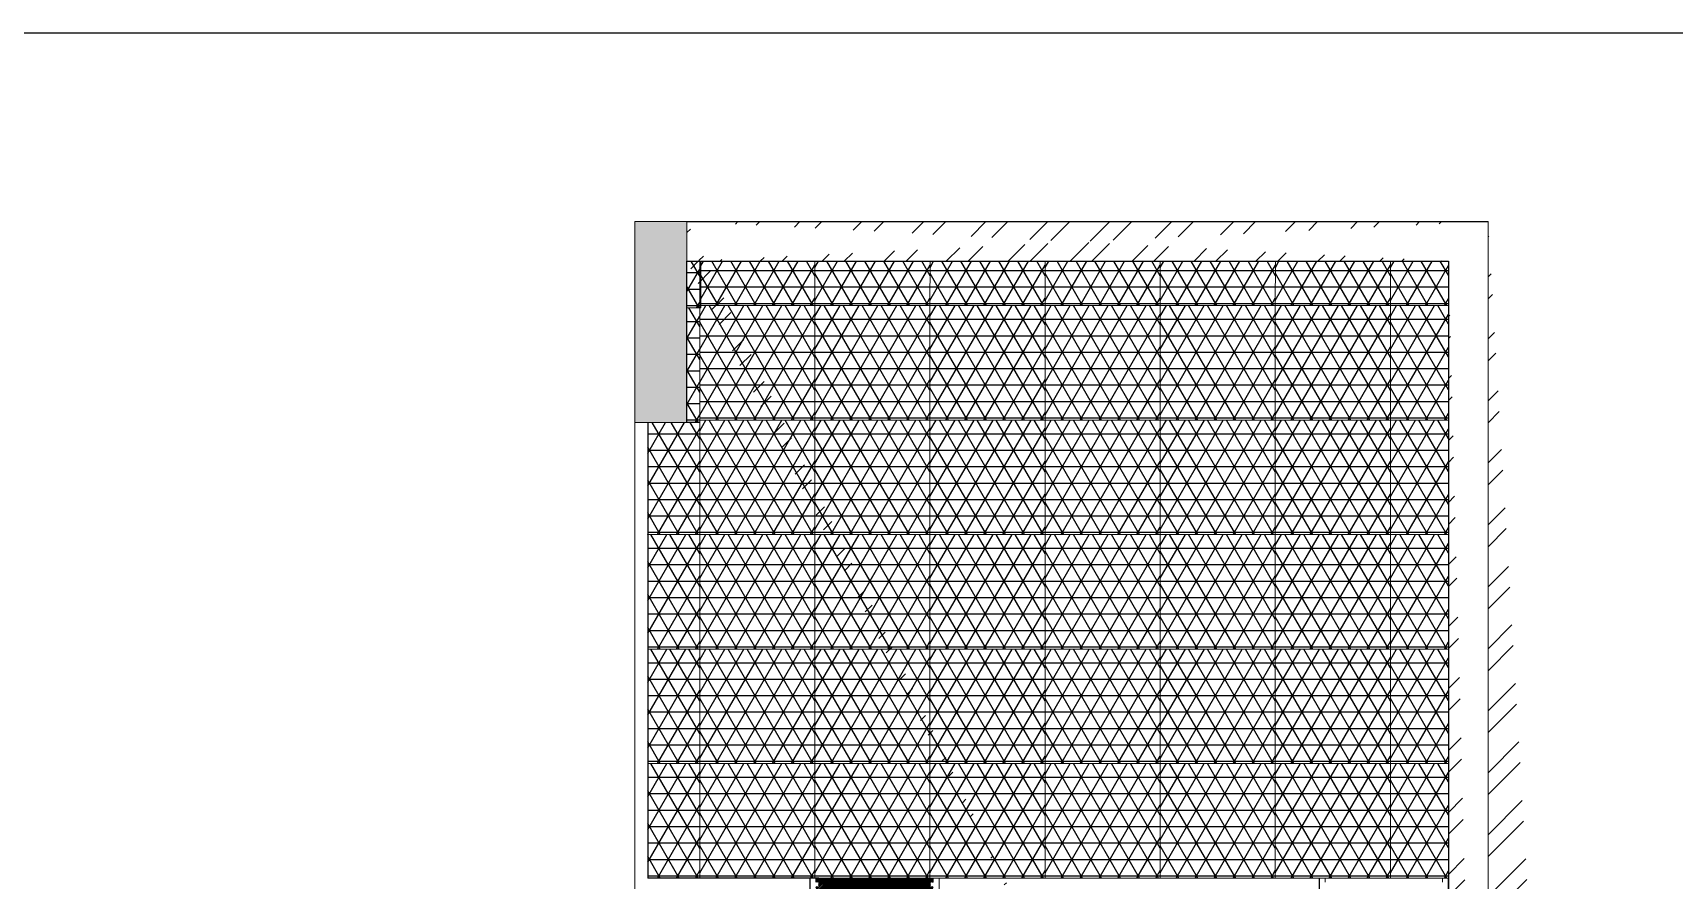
# Model space of a CAD drawing. Header units: millimetres. Extents: x 86441 to 190201, y 16532 to 98188.
# Drawn here: x 167228 to 176743, y 93136 to 98048 of the extents above; entities that cross this region are included whole.
import ezdxf

# ---------------------------------------------------------------- set-up
doc = ezdxf.new("R2010")
doc.units = ezdxf.units.MM
doc.header["$LTSCALE"] = 0.1
doc.layers.add('COLUMN', color=1, linetype='Continuous', lineweight=0)

msp = doc.modelspace()

# ---------------------------------------------------------------- hatches: boundary and pattern name
at = {"true_color": 0x004a5e, "transparency": 33554534}
h = msp.add_hatch(dxfattribs=at)
h.set_pattern_fill('NET3', color=138, scale=30)
h.set_pattern_definition([(0, (58787.42, 83703.56), (0, 95.25), []), (60, (58787.42, 83703.56), (-82.48892, 47.625), []), (120, (58787.42, 83703.56), (-82.48892, -47.625), [])])
h.paths.add_polyline_path([(171099.7, 96723.7), (171019, 96723.7), (171019, 96454.1), (171099.7, 96454.1)])
at = {"true_color": 0x004a5e, "transparency": 33554636}
h = msp.add_hatch(dxfattribs=at)
h.set_pattern_fill('NET3', color=138, scale=30)
h.set_pattern_definition([(0, (59449.03, 83716.06), (0, 95.25), []), (60, (59449.03, 83716.06), (-82.48892, 47.625), []), (120, (59449.03, 83716.06), (-82.48892, -47.625), [])])
h.paths.add_polyline_path([(171761.5, 96723.7), (171094.2, 96723.7), (171094, 96466.6), (171761.3, 96466.6)])
h = msp.add_hatch(dxfattribs=at)
h.set_pattern_fill('NET3', color=138, scale=30)
h.set_pattern_definition([(0, (60116.34, 83716.06), (0, 95.25), []), (60, (60116.34, 83716.06), (-82.48892, 47.625), []), (120, (60116.34, 83716.06), (-82.48892, -47.625), [])])
h.paths.add_polyline_path([(172428.8, 96723.7), (171761.5, 96723.7), (171761.3, 96466.6), (172428.6, 96466.6)])
h = msp.add_hatch(dxfattribs=at)
h.set_pattern_fill('NET3', color=138, scale=30)
h.set_pattern_definition([(0, (60783.65, 83716.06), (0, 95.25), []), (60, (60783.65, 83716.06), (-82.48892, 47.625), []), (120, (60783.65, 83716.06), (-82.48892, -47.625), [])])
h.paths.add_polyline_path([(173096.1, 96723.7), (172428.8, 96723.7), (172428.6, 96466.6), (173095.9, 96466.6)])
h = msp.add_hatch(dxfattribs=at)
h.set_pattern_fill('NET3', color=138, scale=30)
h.set_pattern_definition([(0, (61450.95, 83716.06), (0, 95.25), []), (60, (61450.95, 83716.06), (-82.48892, 47.625), []), (120, (61450.95, 83716.06), (-82.48892, -47.625), [])])
h.paths.add_polyline_path([(173763.4, 96723.7), (173096.1, 96723.7), (173095.9, 96466.6), (173763.2, 96466.6)])
h = msp.add_hatch(dxfattribs=at)
h.set_pattern_fill('NET3', color=138, scale=30)
h.set_pattern_definition([(0, (62118.26, 83716.06), (0, 95.25), []), (60, (62118.26, 83716.06), (-82.48892, 47.625), []), (120, (62118.26, 83716.06), (-82.48892, -47.625), [])])
h.paths.add_polyline_path([(174430.7, 96723.7), (173763.4, 96723.7), (173763.2, 96466.6), (174430.5, 96466.6)])
h = msp.add_hatch(dxfattribs=at)
h.set_pattern_fill('NET3', color=138, scale=30)
h.set_pattern_definition([(0, (62785.57, 83716.06), (0, 95.25), []), (60, (62785.57, 83716.06), (-82.48892, 47.625), []), (120, (62785.57, 83716.06), (-82.48892, -47.625), [])])
h.paths.add_polyline_path([(175098, 96723.7), (174430.7, 96723.7), (174430.5, 96466.6), (175097.8, 96466.6)])
h = msp.add_hatch(dxfattribs=at)
h.set_pattern_fill('NET3', color=138, scale=30)
h.set_pattern_definition([(0, (63452.88, 83716.06), (0, 95.25), []), (60, (63452.88, 83716.06), (-82.48892, 47.625), []), (120, (63452.88, 83716.06), (-82.48892, -47.625), [])])
h.paths.add_polyline_path([(175434.1, 96723.7), (175098, 96723.7), (175097.8, 96466.6), (175433.9, 96466.6)])
at = {"true_color": 0x004a5e, "transparency": 33554534}
h = msp.add_hatch(dxfattribs=at)
h.set_pattern_fill('NET3', color=138, scale=30)
h.set_pattern_definition([(0, (58781.73, 83039.91), (0, 95.25), []), (60, (58781.73, 83039.91), (-82.48892, 47.625), []), (120, (58781.73, 83039.91), (-82.48892, -47.625), [])])
h.paths.add_polyline_path([(171094, 96454.1), (171019, 96454.1), (171019, 95790.5), (171094, 95790.5)])
h = msp.add_hatch(dxfattribs=at)
h.set_pattern_fill('NET3', color=138, scale=30)
h.set_pattern_definition([(0, (59449.03, 83052.41), (0, 95.25), []), (60, (59449.03, 83052.41), (-82.48892, 47.625), []), (120, (59449.03, 83052.41), (-82.48892, -47.625), [])])
h.paths.add_polyline_path([(171761.3, 96466.6), (171094, 96466.6), (171094, 95803), (171761.3, 95803)])
h = msp.add_hatch(dxfattribs=at)
h.set_pattern_fill('NET3', color=138, scale=30)
h.set_pattern_definition([(0, (60116.34, 83052.41), (0, 95.25), []), (60, (60116.34, 83052.41), (-82.48892, 47.625), []), (120, (60116.34, 83052.41), (-82.48892, -47.625), [])])
h.paths.add_polyline_path([(172428.6, 96466.6), (171761.3, 96466.6), (171761.3, 95803), (172428.6, 95803)])
h = msp.add_hatch(dxfattribs=at)
h.set_pattern_fill('NET3', color=138, scale=30)
h.set_pattern_definition([(0, (60783.65, 83052.41), (0, 95.25), []), (60, (60783.65, 83052.41), (-82.48892, 47.625), []), (120, (60783.65, 83052.41), (-82.48892, -47.625), [])])
h.paths.add_polyline_path([(173095.9, 96466.6), (172428.6, 96466.6), (172428.6, 95803), (173095.9, 95803)])
h = msp.add_hatch(dxfattribs=at)
h.set_pattern_fill('NET3', color=138, scale=30)
h.set_pattern_definition([(0, (61450.95, 83052.41), (0, 95.25), []), (60, (61450.95, 83052.41), (-82.48892, 47.625), []), (120, (61450.95, 83052.41), (-82.48892, -47.625), [])])
h.paths.add_polyline_path([(173763.2, 96466.6), (173095.9, 96466.6), (173095.9, 95803), (173763.2, 95803)])
h = msp.add_hatch(dxfattribs=at)
h.set_pattern_fill('NET3', color=138, scale=30)
h.set_pattern_definition([(0, (62118.26, 83052.41), (0, 95.25), []), (60, (62118.26, 83052.41), (-82.48892, 47.625), []), (120, (62118.26, 83052.41), (-82.48892, -47.625), [])])
h.paths.add_polyline_path([(174430.5, 96466.6), (173763.2, 96466.6), (173763.2, 95803), (174430.5, 95803)])
h = msp.add_hatch(dxfattribs=at)
h.set_pattern_fill('NET3', color=138, scale=30)
h.set_pattern_definition([(0, (62785.57, 83052.41), (0, 95.25), []), (60, (62785.57, 83052.41), (-82.48892, 47.625), []), (120, (62785.57, 83052.41), (-82.48892, -47.625), [])])
h.paths.add_polyline_path([(175097.8, 96466.6), (174430.5, 96466.6), (174430.5, 95803), (175097.8, 95803)])
h = msp.add_hatch(dxfattribs=at)
h.set_pattern_fill('NET3', color=138, scale=30)
h.set_pattern_definition([(0, (63452.88, 83052.41), (0, 95.25), []), (60, (63452.88, 83052.41), (-82.48892, 47.625), []), (120, (63452.88, 83052.41), (-82.48892, -47.625), [])])
h.paths.add_polyline_path([(175434, 96466.6), (175097.8, 96466.6), (175097.8, 95803), (175434, 95803)])
at = {"true_color": 0x004a5e, "transparency": 33554572}
h = msp.add_hatch(dxfattribs=at)
h.set_pattern_fill('NET3', color=138, scale=30)
h.set_pattern_definition([(0, (58781.73, 82388.77), (0, 95.25), []), (60, (58781.73, 82388.77), (-82.48892, 47.625), []), (120, (58781.73, 82388.77), (-82.48892, -47.625), [])])
h.paths.add_polyline_path([(171094, 95789.7), (170792, 95789.7), (170792, 95139.3), (171094, 95139.3)])
at = {"true_color": 0x004a5e, "transparency": 33554636}
h = msp.add_hatch(dxfattribs=at)
h.set_pattern_fill('NET3', color=138, scale=30)
h.set_pattern_definition([(0, (59449.03, 82388.77), (0, 95.25), []), (60, (59449.03, 82388.77), (-82.48892, 47.625), []), (120, (59449.03, 82388.77), (-82.48892, -47.625), [])])
h.paths.add_polyline_path([(171761.3, 95803), (171094, 95803), (171094, 95139.3), (171761.3, 95139.3)])
h = msp.add_hatch(dxfattribs=at)
h.set_pattern_fill('NET3', color=138, scale=30)
h.set_pattern_definition([(0, (60116.34, 82388.77), (0, 95.25), []), (60, (60116.34, 82388.77), (-82.48892, 47.625), []), (120, (60116.34, 82388.77), (-82.48892, -47.625), [])])
h.paths.add_polyline_path([(172428.6, 95803), (171761.3, 95803), (171761.3, 95139.3), (172428.6, 95139.3)])
h = msp.add_hatch(dxfattribs=at)
h.set_pattern_fill('NET3', color=138, scale=30)
h.set_pattern_definition([(0, (60783.65, 82388.77), (0, 95.25), []), (60, (60783.65, 82388.77), (-82.48892, 47.625), []), (120, (60783.65, 82388.77), (-82.48892, -47.625), [])])
h.paths.add_polyline_path([(173095.9, 95803), (172428.6, 95803), (172428.6, 95139.3), (173095.9, 95139.3)])
h = msp.add_hatch(dxfattribs=at)
h.set_pattern_fill('NET3', color=138, scale=30)
h.set_pattern_definition([(0, (61450.95, 82388.77), (0, 95.25), []), (60, (61450.95, 82388.77), (-82.48892, 47.625), []), (120, (61450.95, 82388.77), (-82.48892, -47.625), [])])
h.paths.add_polyline_path([(173763.2, 95803), (173095.9, 95803), (173095.9, 95139.3), (173763.2, 95139.3)])
h = msp.add_hatch(dxfattribs=at)
h.set_pattern_fill('NET3', color=138, scale=30)
h.set_pattern_definition([(0, (62118.26, 82388.77), (0, 95.25), []), (60, (62118.26, 82388.77), (-82.48892, 47.625), []), (120, (62118.26, 82388.77), (-82.48892, -47.625), [])])
h.paths.add_polyline_path([(174430.5, 95803), (173763.2, 95803), (173763.2, 95139.3), (174430.5, 95139.3)])
h = msp.add_hatch(dxfattribs=at)
h.set_pattern_fill('NET3', color=138, scale=30)
h.set_pattern_definition([(0, (62785.57, 82388.77), (0, 95.25), []), (60, (62785.57, 82388.77), (-82.48892, 47.625), []), (120, (62785.57, 82388.77), (-82.48892, -47.625), [])])
h.paths.add_polyline_path([(175097.8, 95803), (174430.5, 95803), (174430.5, 95139.3), (175097.8, 95139.3)])
h = msp.add_hatch(dxfattribs=at)
h.set_pattern_fill('NET3', color=138, scale=30)
h.set_pattern_definition([(0, (63452.88, 82388.77), (0, 95.25), []), (60, (63452.88, 82388.77), (-82.48892, 47.625), []), (120, (63452.88, 82388.77), (-82.48892, -47.625), [])])
h.paths.add_polyline_path([(175434, 95803), (175097.8, 95803), (175097.8, 95139.3), (175434, 95139.3)])
at = {"true_color": 0x004a5e, "transparency": 33554572}
h = msp.add_hatch(dxfattribs=at)
h.set_pattern_fill('NET3', color=138, scale=30)
h.set_pattern_definition([(0, (58781.73, 81725.13), (0, 95.25), []), (60, (58781.73, 81725.13), (-82.48892, 47.625), []), (120, (58781.73, 81725.13), (-82.48892, -47.625), [])])
h.paths.add_polyline_path([(171094, 95139.3), (170792, 95139.3), (170792, 94475.7), (171094, 94475.7)])
at = {"true_color": 0x004a5e, "transparency": 33554534}
h = msp.add_hatch(dxfattribs=at)
h.set_pattern_fill('NET3', color=138, scale=30)
h.set_pattern_definition([(0, (59449.03, 81725.13), (0, 95.25), []), (60, (59449.03, 81725.13), (-82.48892, 47.625), []), (120, (59449.03, 81725.13), (-82.48892, -47.625), [])])
h.paths.add_polyline_path([(171761.3, 95139.3), (171094, 95139.3), (171094, 94475.7), (171761.3, 94475.7)])
h = msp.add_hatch(dxfattribs=at)
h.set_pattern_fill('NET3', color=138, scale=30)
h.set_pattern_definition([(0, (60116.34, 81725.13), (0, 95.25), []), (60, (60116.34, 81725.13), (-82.48892, 47.625), []), (120, (60116.34, 81725.13), (-82.48892, -47.625), [])])
h.paths.add_polyline_path([(172428.6, 95139.3), (171761.3, 95139.3), (171761.3, 94475.7), (172428.6, 94475.7)])
h = msp.add_hatch(dxfattribs=at)
h.set_pattern_fill('NET3', color=138, scale=30)
h.set_pattern_definition([(0, (60783.65, 81725.13), (0, 95.25), []), (60, (60783.65, 81725.13), (-82.48892, 47.625), []), (120, (60783.65, 81725.13), (-82.48892, -47.625), [])])
h.paths.add_polyline_path([(173095.9, 95139.3), (172428.6, 95139.3), (172428.6, 94475.7), (173095.9, 94475.7)])
h = msp.add_hatch(dxfattribs=at)
h.set_pattern_fill('NET3', color=138, scale=30)
h.set_pattern_definition([(0, (61450.95, 81725.13), (0, 95.25), []), (60, (61450.95, 81725.13), (-82.48892, 47.625), []), (120, (61450.95, 81725.13), (-82.48892, -47.625), [])])
h.paths.add_polyline_path([(173763.2, 95139.3), (173095.9, 95139.3), (173095.9, 94475.7), (173763.2, 94475.7)])
h = msp.add_hatch(dxfattribs=at)
h.set_pattern_fill('NET3', color=138, scale=30)
h.set_pattern_definition([(0, (62118.26, 81725.13), (0, 95.25), []), (60, (62118.26, 81725.13), (-82.48892, 47.625), []), (120, (62118.26, 81725.13), (-82.48892, -47.625), [])])
h.paths.add_polyline_path([(174430.5, 95139.3), (173763.2, 95139.3), (173763.2, 94475.7), (174430.5, 94475.7)])
h = msp.add_hatch(dxfattribs=at)
h.set_pattern_fill('NET3', color=138, scale=30)
h.set_pattern_definition([(0, (62785.57, 81725.13), (0, 95.25), []), (60, (62785.57, 81725.13), (-82.48892, 47.625), []), (120, (62785.57, 81725.13), (-82.48892, -47.625), [])])
h.paths.add_polyline_path([(175097.8, 95139.3), (174430.5, 95139.3), (174430.5, 94475.7), (175097.8, 94475.7)])
at = {"true_color": 0x004a5e, "transparency": 33554636}
h = msp.add_hatch(dxfattribs=at)
h.set_pattern_fill('NET3', color=138, scale=30)
h.set_pattern_definition([(0, (63452.88, 81725.13), (0, 95.25), []), (60, (63452.88, 81725.13), (-82.48892, 47.625), []), (120, (63452.88, 81725.13), (-82.48892, -47.625), [])])
h.paths.add_polyline_path([(175434, 95139.3), (175097.8, 95139.3), (175097.8, 94475.7), (175434, 94475.7)])
at = {"true_color": 0x004a5e, "transparency": 33554572}
h = msp.add_hatch(dxfattribs=at)
h.set_pattern_fill('NET3', color=138, scale=30)
h.set_pattern_definition([(0, (58781.73, 81061.48), (0, 95.25), []), (60, (58781.73, 81061.48), (-82.48892, 47.625), []), (120, (58781.73, 81061.48), (-82.48892, -47.625), [])])
h.paths.add_polyline_path([(171094, 94475.7), (170792, 94475.7), (170792, 93812), (171094, 93812)])
at = {"true_color": 0x004a5e, "transparency": 33554636}
h = msp.add_hatch(dxfattribs=at)
h.set_pattern_fill('NET3', color=138, scale=30)
h.set_pattern_definition([(0, (59449.03, 81061.48), (0, 95.25), []), (60, (59449.03, 81061.48), (-82.48892, 47.625), []), (120, (59449.03, 81061.48), (-82.48892, -47.625), [])])
h.paths.add_polyline_path([(171761.3, 94475.7), (171094, 94475.7), (171094, 93812), (171761.3, 93812)])
h = msp.add_hatch(dxfattribs=at)
h.set_pattern_fill('NET3', color=138, scale=30)
h.set_pattern_definition([(0, (60116.34, 81061.48), (0, 95.25), []), (60, (60116.34, 81061.48), (-82.48892, 47.625), []), (120, (60116.34, 81061.48), (-82.48892, -47.625), [])])
h.paths.add_polyline_path([(172428.6, 94475.7), (171761.3, 94475.7), (171761.3, 93812), (172428.6, 93812)])
h = msp.add_hatch(dxfattribs=at)
h.set_pattern_fill('NET3', color=138, scale=30)
h.set_pattern_definition([(0, (60783.65, 81061.48), (0, 95.25), []), (60, (60783.65, 81061.48), (-82.48892, 47.625), []), (120, (60783.65, 81061.48), (-82.48892, -47.625), [])])
h.paths.add_polyline_path([(173095.9, 94475.7), (172428.6, 94475.7), (172428.6, 93812), (173095.9, 93812)])
h = msp.add_hatch(dxfattribs=at)
h.set_pattern_fill('NET3', color=138, scale=30)
h.set_pattern_definition([(0, (61450.95, 81061.48), (0, 95.25), []), (60, (61450.95, 81061.48), (-82.48892, 47.625), []), (120, (61450.95, 81061.48), (-82.48892, -47.625), [])])
h.paths.add_polyline_path([(173763.2, 94475.7), (173095.9, 94475.7), (173095.9, 93812), (173763.2, 93812)])
h = msp.add_hatch(dxfattribs=at)
h.set_pattern_fill('NET3', color=138, scale=30)
h.set_pattern_definition([(0, (62118.26, 81061.48), (0, 95.25), []), (60, (62118.26, 81061.48), (-82.48892, 47.625), []), (120, (62118.26, 81061.48), (-82.48892, -47.625), [])])
h.paths.add_polyline_path([(174430.5, 94475.7), (173763.2, 94475.7), (173763.2, 93812), (174430.5, 93812)])
h = msp.add_hatch(dxfattribs=at)
h.set_pattern_fill('NET3', color=138, scale=30)
h.set_pattern_definition([(0, (62785.57, 81061.48), (0, 95.25), []), (60, (62785.57, 81061.48), (-82.48892, 47.625), []), (120, (62785.57, 81061.48), (-82.48892, -47.625), [])])
h.paths.add_polyline_path([(175097.8, 94475.7), (174430.5, 94475.7), (174430.5, 93812), (175097.8, 93812)])
h = msp.add_hatch(dxfattribs=at)
h.set_pattern_fill('NET3', color=138, scale=30)
h.set_pattern_definition([(0, (63452.88, 81061.48), (0, 95.25), []), (60, (63452.88, 81061.48), (-82.48892, 47.625), []), (120, (63452.88, 81061.48), (-82.48892, -47.625), [])])
h.paths.add_polyline_path([(175434, 94475.7), (175097.8, 94475.7), (175097.8, 93812), (175434, 93812)])
at = {"true_color": 0x004a5e, "transparency": 33554572}
h = msp.add_hatch(dxfattribs=at)
h.set_pattern_fill('NET3', color=138, scale=30)
h.set_pattern_definition([(0, (58781.73, 80397.84), (0, 95.25), []), (60, (58781.73, 80397.84), (-82.48892, 47.625), []), (120, (58781.73, 80397.84), (-82.48892, -47.625), [])])
h.paths.add_polyline_path([(171094, 93812), (170792, 93812), (170792, 93148.4), (171094, 93148.4)])
at = {"true_color": 0x004a5e, "transparency": 33554534}
h = msp.add_hatch(dxfattribs=at)
h.set_pattern_fill('NET3', color=138, scale=30)
h.set_pattern_definition([(0, (59449.03, 80397.84), (0, 95.25), []), (60, (59449.03, 80397.84), (-82.48892, 47.625), []), (120, (59449.03, 80397.84), (-82.48892, -47.625), [])])
h.paths.add_polyline_path([(171761.3, 93812), (171094, 93812), (171094, 93148.4), (171761.3, 93148.4)])
h = msp.add_hatch(dxfattribs=at)
h.set_pattern_fill('NET3', color=138, scale=30)
h.set_pattern_definition([(0, (60116.34, 80397.84), (0, 95.25), []), (60, (60116.34, 80397.84), (-82.48892, 47.625), []), (120, (60116.34, 80397.84), (-82.48892, -47.625), [])])
h.paths.add_polyline_path([(172428.6, 93812), (171761.3, 93812), (171761.3, 93148.4), (172428.6, 93148.4)])
h = msp.add_hatch(dxfattribs=at)
h.set_pattern_fill('NET3', color=138, scale=30)
h.set_pattern_definition([(0, (60783.65, 80397.84), (0, 95.25), []), (60, (60783.65, 80397.84), (-82.48892, 47.625), []), (120, (60783.65, 80397.84), (-82.48892, -47.625), [])])
h.paths.add_polyline_path([(173095.9, 93812), (172428.6, 93812), (172428.6, 93148.4), (173095.9, 93148.4)])
h = msp.add_hatch(dxfattribs=at)
h.set_pattern_fill('NET3', color=138, scale=30)
h.set_pattern_definition([(0, (61450.95, 80397.84), (0, 95.25), []), (60, (61450.95, 80397.84), (-82.48892, 47.625), []), (120, (61450.95, 80397.84), (-82.48892, -47.625), [])])
h.paths.add_polyline_path([(173763.2, 93812), (173095.9, 93812), (173095.9, 93148.4), (173763.2, 93148.4)])
h = msp.add_hatch(dxfattribs=at)
h.set_pattern_fill('NET3', color=138, scale=30)
h.set_pattern_definition([(0, (62118.26, 80397.84), (0, 95.25), []), (60, (62118.26, 80397.84), (-82.48892, 47.625), []), (120, (62118.26, 80397.84), (-82.48892, -47.625), [])])
h.paths.add_polyline_path([(174430.5, 93812), (173763.2, 93812), (173763.2, 93148.4), (174430.5, 93148.4)])
at = {"true_color": 0x004a5e, "transparency": 33554636}
h = msp.add_hatch(dxfattribs=at)
h.set_pattern_fill('NET3', color=138, scale=30)
h.set_pattern_definition([(0, (62785.57, 80397.84), (0, 95.25), []), (60, (62785.57, 80397.84), (-82.48892, 47.625), []), (120, (62785.57, 80397.84), (-82.48892, -47.625), [])])
h.paths.add_polyline_path([(175097.8, 93812), (174430.5, 93812), (174430.5, 93148.4), (175097.8, 93148.4)])
h = msp.add_hatch(dxfattribs=at)
h.set_pattern_fill('NET3', color=138, scale=30)
h.set_pattern_definition([(0, (63452.88, 80397.84), (0, 95.25), []), (60, (63452.88, 80397.84), (-82.48892, 47.625), []), (120, (63452.88, 80397.84), (-82.48892, -47.625), [])])
h.paths.add_polyline_path([(175434, 93812), (175097.8, 93812), (175097.8, 93148.4), (175434, 93148.4)])
at = {"true_color": 0x939598, "transparency": 33554687}
h = msp.add_hatch(dxfattribs=at)
h.set_pattern_fill('ANSI32', color=252)
h.set_pattern_definition([(45, (64319.126, 59517.099), (-6.7351921, 6.7351921), []), (45, (64323.6165, 59517.099), (-6.7351921, 6.7351921), [])])
h.paths.add_polyline_path([(172482, 93073.4), (172447, 93073.4), (172447, 93098.4), (172432, 93098.4), (172432, 93123.4), (172447, 93123.4), (172447, 93148.4), (172428.6, 93148.4), (171767, 93148.4), (171767, 93123.4), (171782, 93123.4), (171782, 93098.4), (171767, 93098.4), (171767, 93073.4), (171732, 93073.4), (171019, 93073.4), (170717, 93073.4), (170717, 91480.7), (171882, 91480.7), (171882, 91178.7), (170717, 91178.7), (170717, 90933.7), (170717, 90178.7), (170717, 90078.7), (170717, 88534.7), (171019, 88534.7), (171767, 88534.7), (171767, 88509.7), (171782, 88509.7), (171782, 88479.7), (172428.6, 88479.7), (172432, 88479.7), (172432, 88509.7), (172447, 88509.7), (172447, 88534.7), (172482, 88534.7)])
at = {"layer": 'COLUMN', "true_color": 0xed1f24, "transparency": 33554687}
h = msp.add_hatch(dxfattribs=at)
h.set_pattern_fill('AR-CONC', color=240, scale=2)
h.set_pattern_definition([(50, (64319.13, 59517.1), (364.36934, -31.8782), [38.1, -419.1]), (355, (64319.13, 59517.1), (-70.4868, 382.1137), [30.48, -335.2812]), (100.45144, (64349.5, 59514.44), (293.8825, 350.2355), [32.38, -356.1805]), (46.1842, (64319.13, 59618.7), (542.158, -84.0847), [57.15, -628.65]), (96.63556, (64364.3, 59611.7), (474.8083, 494.8522), [48.57, -534.2712]), (351.18415, (64319.1, 59618.7), (474.8083, 494.8522), [45.72, -502.9195]), (21, (64369.93, 59593.3), (303.2288, -204.5304), [38.1, -419.1]), (326, (64369.93, 59593.3), (123.604, 368.3759), [30.48, -335.28]), (71.45144, (64395.2, 59576.25), (426.8328, 163.8455), [32.38, -356.1799]), (37.5, (64319.13, 59517.1), (6.1772, 169.11008), [0, -331.216, 0, -340.36, 0, -336.55]), (7.5, (64319.13, 59517.1), (133.63933, 200.36115), [0, -194.056, 0, -323.596, 0, -128.27]), (327.5, (64205.84, 59517.1), (271.18119, -11.45749), [0, -127, 0, -396.24, 0, -525.78]), (317.5, (64155.04, 59517.1), (296.25836, 50.853), [0, -165.1, 0, -263.144, 0, -373.38])])
h.paths.add_polyline_path([(171882, 91480.7), (170717, 91480.7), (170717, 91178.7), (171882, 91178.7)])
h.paths.add_polyline_path([(162418.7, 91220.6), (161253.7, 91220.6), (161253.7, 90918.6), (162416.7, 90918.6)])
h.paths.add_polyline_path([(153621.7, 96693.6), (152341.7, 96693.6), (152341.7, 96314.6), (153621.7, 96314.6), (153621.7, 96340.5)])
h.paths.add_polyline_path([(166967.7, 86283.6), (166584.7, 86283.6), (166584.7, 85052.6), (166967.7, 85052.6)])
h.paths.add_polyline_path([(161555.7, 86216.6), (161253.7, 86216.6), (161253.7, 85052.6), (161555.7, 85052.6)])
h.paths.add_polyline_path([(157693.7, 87150.6), (157391.7, 87150.6), (157391.7, 85986.6), (157693.7, 85986.6)])
h.paths.add_polyline_path([(153621.7, 86365.6), (152341.7, 86365.6), (152341.7, 85986.6), (153621.7, 85986.6)])
h.paths.add_polyline_path([(157693.7, 96463.6), (157693.7, 96693.6), (157391.7, 96693.6), (157391.7, 95529.6), (157693.7, 95529.6)])
h.paths.add_polyline_path([(161555.7, 96693.6), (161253.7, 96693.6), (161253.7, 95529.6), (161555.7, 95529.6)])
h.paths.add_polyline_path([(176431, 86543.7), (176201, 86543.7), (176048, 86543.7), (176048, 86206.4), (176048, 85542.7), (176048, 85312.7), (176431, 85312.7)])
h.paths.add_polyline_path([(171019, 86881.7), (170792, 86881.7), (170717, 86881.7), (170717, 86476.7), (170717, 85312.7), (171019, 85312.7), (171019, 85542.7)])
h.paths.add_polyline_path([(171019, 96723.7), (171019, 96953.7), (170717, 96953.7), (170717, 95789.7), (170792, 95789.7), (170792, 95790.5), (171019, 95790.5), (171019, 96454.1)])
at = {"layer": 'COLUMN', "lineweight": 9, "true_color": 0x636466, "transparency": 33554687}
h = msp.add_hatch(dxfattribs=at)
h.set_pattern_fill('STEEL', color=251, scale=80)
h.set_pattern_definition([(45, (64319.13, 59517.1), (-179.6051, 179.6051), []), (45, (64319.13, 59644.1), (-179.6051, 179.6051), [])])
h.paths.add_polyline_path([(164595.2, 86583.6), (164255.7, 86583.6), (164255.7, 86433.6), (164595.2, 86433.6)])
h.paths.add_polyline_path([(174507, 93073.4), (174357, 93073.4), (174357, 91923.4), (174507, 91923.4)], flags=17)
h.paths.add_polyline_path([(173607, 92073.4), (172557, 92073.4), (172557, 91923.4), (173607, 91923.4)], flags=17)
h.paths.add_polyline_path([(165970.7, 88424.6), (163243.7, 88424.6), (163243.7, 88274.6), (165970.7, 88274.6)])
h.paths.add_polyline_path([(164255.7, 86216.6), (164255.7, 86477), (164105.7, 86477), (164105.7, 86216.6), (164105.7, 85282.6), (164255.7, 85282.6)])
h.paths.add_polyline_path([(165495.2, 86482.6), (165345.2, 86482.6), (165345.2, 85282.6), (165495.2, 85282.6), (165495.2, 85783.1)])
h.paths.add_polyline_path([(164105.7, 86374.6), (163655.7, 86374.6), (163655.7, 86224.6), (164105.7, 86224.6)])
h.paths.add_polyline_path([(164255.7, 87374.6), (164105.7, 87374.6), (164105.7, 86989.1), (164255.7, 86989.1)])
h.paths.add_polyline_path([(164105.7, 87374.6), (162455.7, 87374.6), (162455.7, 87224.6), (164105.7, 87224.6)])
h.paths.add_polyline_path([(162905.7, 87224.6), (162755.7, 87224.6), (162755.7, 86224.6), (162905.7, 86224.6), (162905.7, 86374.6)])
h.paths.add_polyline_path([(166737.7, 86583.6), (166584.7, 86583.6), (166245.2, 86583.6), (166245.2, 86433.6), (166584.7, 86433.6), (166737.7, 86433.6)], flags=17)
h.paths.add_polyline_path([(157391.7, 86216.6), (153621.7, 86216.6), (153621.7, 85986.6), (157391.7, 85986.6)])
h.paths.add_polyline_path([(161253.7, 86216.6), (160954.7, 86216.6), (160954.7, 85986.6), (161253.7, 85986.6)])
h.paths.add_polyline_path([(158065.7, 86216.6), (157693.7, 86216.6), (157693.7, 85986.6), (158065.7, 85986.6)])
h.paths.add_polyline_path([(166584.7, 85282.6), (166309.8, 85282.6), (166309.8, 85052.6), (166584.7, 85052.6)])
h.paths.add_polyline_path([(165770.1, 85282.6), (165070.3, 85282.6), (165070.3, 85052.6), (165770.1, 85052.6)])
h.paths.add_polyline_path([(164524.9, 85282.6), (161555.7, 85282.6), (161555.7, 85052.6), (164524.9, 85052.6)])
h.paths.add_polyline_path([(166200.7, 88274.6), (165970.7, 88274.6), (165970.7, 87558.6), (166737.7, 87558.6), (166737.7, 86285.6), (166967.7, 86285.6), (166967.7, 87788.6), (166200.7, 87788.6)])
h.paths.add_polyline_path([(166200.7, 91516.6), (165970.7, 91516.6), (165970.7, 91163.6), (166200.7, 91163.6)])
h.paths.add_polyline_path([(166200.7, 96693.6), (165970.7, 96693.6), (165206.7, 96693.6), (165206.7, 96463.6), (165970.7, 96463.6), (165970.7, 94405.6), (166200.7, 94405.6)])
h.paths.add_polyline_path([(162317.7, 96693.6), (161555.7, 96693.6), (161555.7, 96463.6), (162317.7, 96463.6)])
h.paths.add_polyline_path([(158065.7, 96693.6), (157693.7, 96693.6), (157693.7, 96463.6), (158065.7, 96463.6)])
h.paths.add_polyline_path([(161253.7, 96693.6), (160954.7, 96693.6), (160954.7, 96463.6), (161253.7, 96463.6)])
h.paths.add_polyline_path([(157391.7, 96693.6), (153621.7, 96693.6), (153621.7, 96463.6), (157391.7, 96463.6)])
edge = h.paths.add_edge_path()
edge.add_line((176201, 86543.7), (176431, 86543.7))
edge.add_line((176204.2, 87817), (176201, 86538.2))
edge.add_line((176431, 88048.7), (176431, 86543.7))
edge.add_line((175664, 88048.7), (176431, 88048.7))
edge.add_line((175434.1, 87818.7), (176204.2, 87817))
edge.add_line((175664, 96953.7), (175664, 88048.7))
edge.add_line((175434.1, 96723.7), (175434.1, 87818.7))
edge.add_line((171019, 96953.7), (175664, 96953.7))
edge.add_line((171019, 96723.7), (175434.1, 96723.7))
edge.add_line((171019, 96953.7), (171019, 96723.7))
h.paths.add_polyline_path([(176048, 85542.7), (176048, 85312.7), (171019, 85312.7), (171019, 85542.7)])

# ---------------------------------------------------------------- linework, layer by layer
at = {"color": 18, "true_color": 0x000000, "transparency": 33554687}
for p, q in [((171019, 96953.7), (175664, 96953.7)), ((171019, 96723.7), (175434.1, 96723.7)), ((175434.1, 96723.7), (175434.1, 87818.7))]:
    msp.add_line(p, q, dxfattribs=at)
at = {"color": 18, "lineweight": 0, "true_color": 0x000000, "transparency": 33554687}
msp.add_line((175664, 96953.7), (175664, 88048.7), dxfattribs=at)
at = {"transparency": 33554687}
for p, q in [((171019, 95789.7), (171019, 96723.7)), ((170792, 95789.7), (170792, 93148.4)), ((171732, 93148.4), (171732, 93073.4)), ((171732, 93148.4), (171732, 93073.4)), ((174684, 93148.4), (174684, 93073.4)), ((175434, 93073.4), (175434, 93148.4))]:
    msp.add_line(p, q, dxfattribs=at)
at = {"color": 37, "lineweight": 0, "true_color": 0x725934, "transparency": 33554687}
for p, q in [((171019, 96723.7), (171094, 96723.7)), ((171094, 96723.7), (175434, 96723.7)), ((175434, 96723.7), (175434, 94323.7)), ((175434, 95523.7), (175434, 96723.7)), ((175434, 94323.7), (175434, 93148.4))]:
    msp.add_line(p, q, dxfattribs=at)
at = {"color": 7, "lineweight": 5, "true_color": 0xffffff, "transparency": 33554687}
for p, q in [((171094, 96723.7), (171094, 95523.7)), ((173494, 96723.7), (173494, 96723.7)), ((171094, 96173.7), (171094, 95523.7)), ((171094, 94923.7), (171094, 95523.7)), ((171094, 94923.7), (171094, 94323.7)), ((172447, 93148.4), (172447, 93148.4)), ((172482, 93148.4), (172447, 93148.4)), ((174719, 93148.4), (172482, 93148.4)), ((174684, 93148.4), (174719, 93148.4)), ((175434, 93148.4), (175399, 93148.4)), ((175434, 93148.4), (175399, 93148.4))]:
    msp.add_line(p, q, dxfattribs=at)
at = {"color": 25, "lineweight": 9, "transparency": 33554687}
for p, q in [((170717, 86881.7), (170717, 95789.7)), ((170717, 95789.7), (170717, 93073.4)), ((170792, 95790.5), (170792, 93148.4)), ((171767, 93148.4), (170792, 93148.4)), ((172482, 93148.4), (172482, 88459.7)), ((172482, 93148.4), (174684, 93148.4)), ((174719, 93148.4), (175399, 93148.4))]:
    msp.add_line(p, q, dxfattribs=at)
at = {"color": 7, "true_color": 0xffffff, "transparency": 33554687}
msp.add_line((171783.5, 93148.4), (170792, 93148.4), dxfattribs=at)
at = {"color": 25, "transparency": 33554687}
for p, q in [((171732, 93148.4), (171732, 93073.4)), ((171767, 93148.4), (171767, 93123.4))]:
    msp.add_line(p, q, dxfattribs=at)
at = {"color": 25, "lineweight": 5, "transparency": 33554687}
for p, q in [((171732, 93148.4), (171783.5, 93148.4)), ((171767, 93148.4), (171767, 93148.4))]:
    msp.add_line(p, q, dxfattribs=at)
at = {"color": 25, "lineweight": 0, "transparency": 33554687}
for p, q in [((172447, 93148.4), (172447, 93123.4)), ((172482, 93148.4), (172447, 93148.4)), ((172482, 93148.4), (172482, 93073.4)), ((172482, 93148.4), (172482, 93073.4)), ((172482, 93148.4), (172482, 93073.4)), ((174684, 93073.4), (174684, 93148.4)), ((174684, 93148.4), (174719, 93148.4)), ((174719, 93148.4), (174719, 93123.4)), ((175399, 93148.4), (175399, 93123.4)), ((175399, 93148.4), (175434, 93148.4))]:
    msp.add_line(p, q, dxfattribs=at)
at = {"transparency": 33554687}
msp.add_lwpolyline([(150760.6, 98047.7), (190201.4, 98047.7), (190201.4, 79544.7), (150760.6, 79544.7)], close=True, dxfattribs=at)
at = {"color": 18, "lineweight": 0, "true_color": 0x000000, "transparency": 33554687}
for points in [[(171019, 96454.1), (171099.7, 96454.1), (171099.7, 96723.7), (171019, 96723.7)], [(171094, 96466.6), (171761.3, 96466.6), (171761.5, 96723.7), (171094.2, 96723.7)], [(171761.3, 96466.6), (172428.6, 96466.6), (172428.8, 96723.7), (171761.5, 96723.7)], [(172428.6, 96466.6), (173095.9, 96466.6), (173096.1, 96723.7), (172428.8, 96723.7)], [(173095.9, 96466.6), (173763.2, 96466.6), (173763.4, 96723.7), (173096.1, 96723.7)], [(173763.2, 96466.6), (174430.5, 96466.6), (174430.7, 96723.7), (173763.4, 96723.7)], [(174430.5, 96466.6), (175097.8, 96466.6), (175098, 96723.7), (174430.7, 96723.7)], [(175097.8, 96466.6), (175433.9, 96466.6), (175434.1, 96723.7), (175098, 96723.7)], [(171019, 95790.5), (171094, 95790.5), (171094, 96454.1), (171019, 96454.1)], [(171094, 95803), (171761.3, 95803), (171761.3, 96466.6), (171094, 96466.6)], [(171761.3, 95803), (172428.6, 95803), (172428.6, 96466.6), (171761.3, 96466.6)], [(172428.6, 95803), (173095.9, 95803), (173095.9, 96466.6), (172428.6, 96466.6)], [(173095.9, 95803), (173763.2, 95803), (173763.2, 96466.6), (173095.9, 96466.6)], [(173763.2, 95803), (174430.5, 95803), (174430.5, 96466.6), (173763.2, 96466.6)], [(174430.5, 95803), (175097.8, 95803), (175097.8, 96466.6), (174430.5, 96466.6)], [(175097.8, 95803), (175434, 95803), (175434, 96466.6), (175097.8, 96466.6)], [(170792, 95139.3), (171094, 95139.3), (171094, 95789.7), (170792, 95789.7)], [(171094, 95139.3), (171761.3, 95139.3), (171761.3, 95803), (171094, 95803)], [(171761.3, 95139.3), (172428.6, 95139.3), (172428.6, 95803), (171761.3, 95803)], [(172428.6, 95139.3), (173095.9, 95139.3), (173095.9, 95803), (172428.6, 95803)], [(173095.9, 95139.3), (173763.2, 95139.3), (173763.2, 95803), (173095.9, 95803)], [(173763.2, 95139.3), (174430.5, 95139.3), (174430.5, 95803), (173763.2, 95803)], [(174430.5, 95139.3), (175097.8, 95139.3), (175097.8, 95803), (174430.5, 95803)], [(175097.8, 95139.3), (175434, 95139.3), (175434, 95803), (175097.8, 95803)], [(170792, 94475.7), (171094, 94475.7), (171094, 95139.3), (170792, 95139.3)], [(171094, 94475.7), (171761.3, 94475.7), (171761.3, 95139.3), (171094, 95139.3)], [(171761.3, 94475.7), (172428.6, 94475.7), (172428.6, 95139.3), (171761.3, 95139.3)], [(172428.6, 94475.7), (173095.9, 94475.7), (173095.9, 95139.3), (172428.6, 95139.3)], [(173095.9, 94475.7), (173763.2, 94475.7), (173763.2, 95139.3), (173095.9, 95139.3)], [(173763.2, 94475.7), (174430.5, 94475.7), (174430.5, 95139.3), (173763.2, 95139.3)], [(174430.5, 94475.7), (175097.8, 94475.7), (175097.8, 95139.3), (174430.5, 95139.3)], [(175097.8, 94475.7), (175434, 94475.7), (175434, 95139.3), (175097.8, 95139.3)], [(170792, 93812), (171094, 93812), (171094, 94475.7), (170792, 94475.7)], [(171094, 93812), (171761.3, 93812), (171761.3, 94475.7), (171094, 94475.7)], [(171761.3, 93812), (172428.6, 93812), (172428.6, 94475.7), (171761.3, 94475.7)], [(172428.6, 93812), (173095.9, 93812), (173095.9, 94475.7), (172428.6, 94475.7)], [(173095.9, 93812), (173763.2, 93812), (173763.2, 94475.7), (173095.9, 94475.7)], [(173763.2, 93812), (174430.5, 93812), (174430.5, 94475.7), (173763.2, 94475.7)], [(174430.5, 93812), (175097.8, 93812), (175097.8, 94475.7), (174430.5, 94475.7)], [(170792, 93148.4), (171094, 93148.4), (171094, 93812), (170792, 93812)], [(171094, 93148.4), (171761.3, 93148.4), (171761.3, 93812), (171094, 93812)], [(171761.3, 93148.4), (172428.6, 93148.4), (172428.6, 93812), (171761.3, 93812)], [(172428.6, 93148.4), (173095.9, 93148.4), (173095.9, 93812), (172428.6, 93812)], [(173095.9, 93148.4), (173763.2, 93148.4), (173763.2, 93812), (173095.9, 93812)], [(173763.2, 93148.4), (174430.5, 93148.4), (174430.5, 93812), (173763.2, 93812)], [(174430.5, 93148.4), (175097.8, 93148.4), (175097.8, 93812), (174430.5, 93812)]]:
    msp.add_lwpolyline(points, close=True, dxfattribs=at)
at = {"color": 18, "lineweight": 9, "true_color": 0x000000, "transparency": 33554687}
for points in [[(175097.8, 93812), (175434, 93812), (175434, 94475.7), (175097.8, 94475.7)], [(175097.8, 93148.4), (175434, 93148.4), (175434, 93812), (175097.8, 93812)]]:
    msp.add_lwpolyline(points, close=True, dxfattribs=at)
at = {"layer": 'COLUMN', "transparency": 33554687}
for p, q in [((170717, 96953.7), (171019, 96953.7)), ((170717, 95789.7), (170717, 96953.7)), ((171019, 96953.7), (171019, 96723.7)), ((171019, 96723.7), (171019, 95790.5)), ((170717, 95789.7), (171019, 95789.7))]:
    msp.add_line(p, q, dxfattribs=at)

doc.saveas('drawing.dxf')
